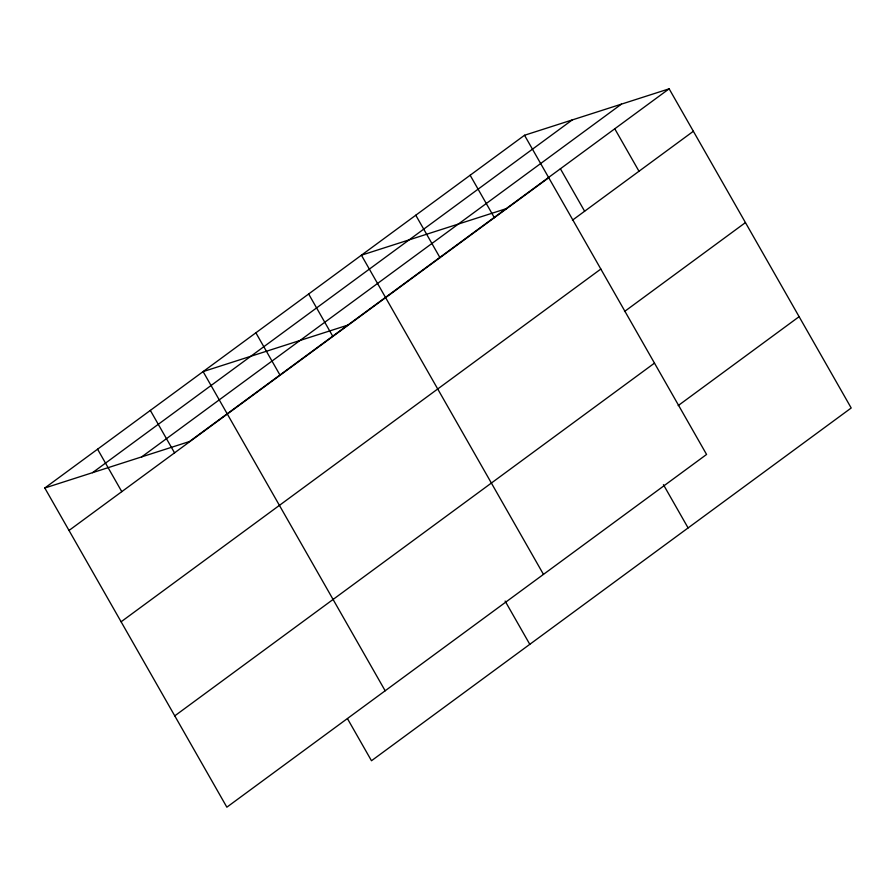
<?xml version="1.0" encoding="UTF-8"?>
<svg xmlns="http://www.w3.org/2000/svg" width="896" height="896" viewBox="0 0 896 896"><rect width="100%" height="100%" fill="white"/><g stroke="black" fill="none" stroke-linecap="round" stroke-linejoin="round"><path stroke-width="1.34" d="M524.518 135.262L706.574 454.451L226.856 807.184L44.8 488.006L524.518 135.262L669.144 88.816L851.2 407.994L371.482 760.738L347.491 718.682M92.523 472.674L572.242 119.941M141.702 456.882L621.421 104.149M669.144 88.816L189.426 441.549L44.8 488.006M69.014 530.454L548.733 177.722M572.421 220.203L693.358 131.275M121.106 621.779L600.824 269.046M624.501 311.517L745.45 222.589M174.765 715.859L654.483 363.126M678.171 405.608L799.109 316.68M506.038 208.746L361.413 255.192L543.469 574.381M347.738 325.147L203.112 371.594L385.168 690.782M614.779 128.8L638.994 171.248M560.403 168.773L584.618 211.221M663.421 484.669L688.094 527.923M470.154 175.246L494.368 217.694M415.778 215.219L439.992 257.678M505.12 601.07L529.794 644.325M308.65 294L332.864 336.448M255.875 332.797L280.09 375.256M150.338 410.402L174.552 452.85M97.574 449.198L121.789 491.658"/></g></svg>
